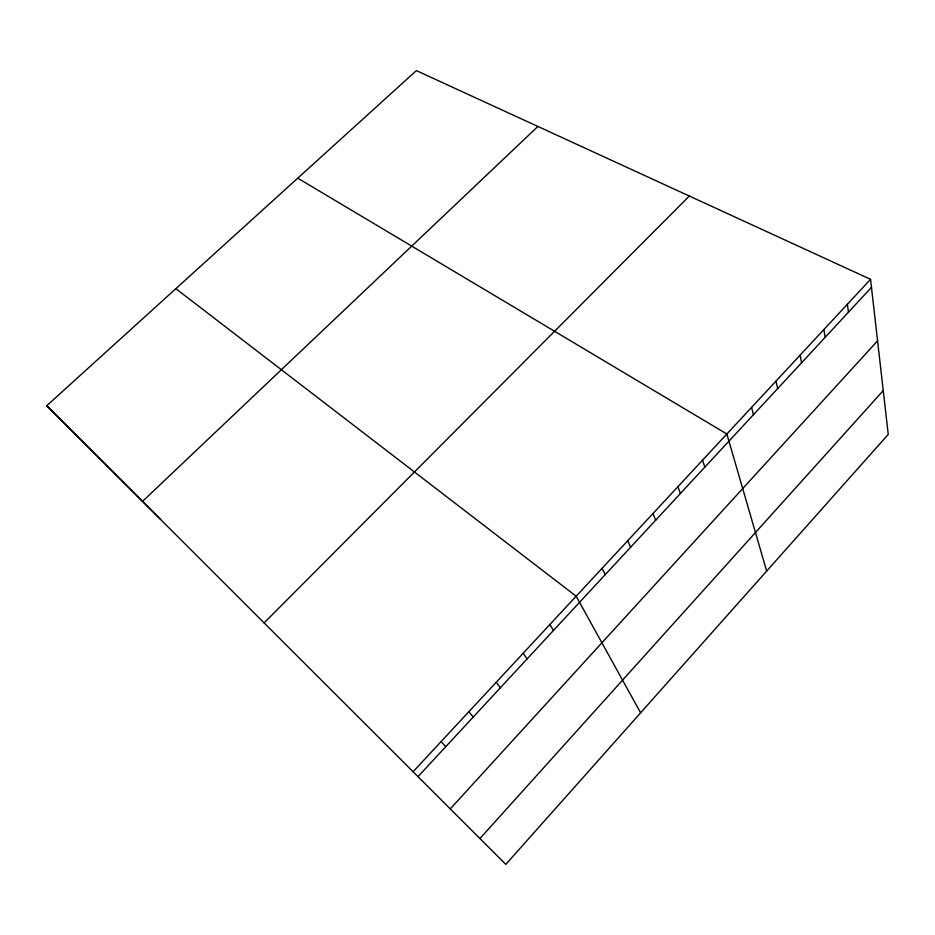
<?xml version="1.0" encoding="UTF-8"?>
<svg xmlns="http://www.w3.org/2000/svg" width="935" height="935" viewBox="0 0 935 935"><rect width="100%" height="100%" fill="white"/><g stroke="black" fill="none" stroke-linecap="round" stroke-linejoin="round"><path stroke-width="1.4" d="M479.924 838.578L883.248 390.596M450.214 808.962L877.568 340.843M417.898 776.74L871.467 287.372M412.99 771.854L870.555 279.32L416.379 70.616L46.75 405.732L505.812 864.384L888.25 434.401L870.555 279.32M264.044 622.955L689.317 196.034M142.482 501.429L537.905 126.459M297.751 178.164L726.857 434.004L766.665 571.098M175.873 288.67L576.159 596.226L640.615 712.821M46.75 405.732L160.703 519.463M441.121 741.584L445.75 746.691M468.856 711.722L473.227 717.04M496.228 682.258L500.342 687.786M523.226 653.191L527.083 658.93M549.862 624.522L553.485 630.447M602.093 568.293L605.249 574.604M627.701 540.734L630.622 547.22M652.969 513.537L655.68 520.187M677.922 486.679L680.411 493.505M702.547 460.172L704.826 467.161M751.588 407.38L753.458 414.696M775.992 381.106L777.663 388.574M800.091 355.171L801.564 362.792M823.875 329.564L825.161 337.336M847.367 304.284L848.466 312.197"/></g></svg>
